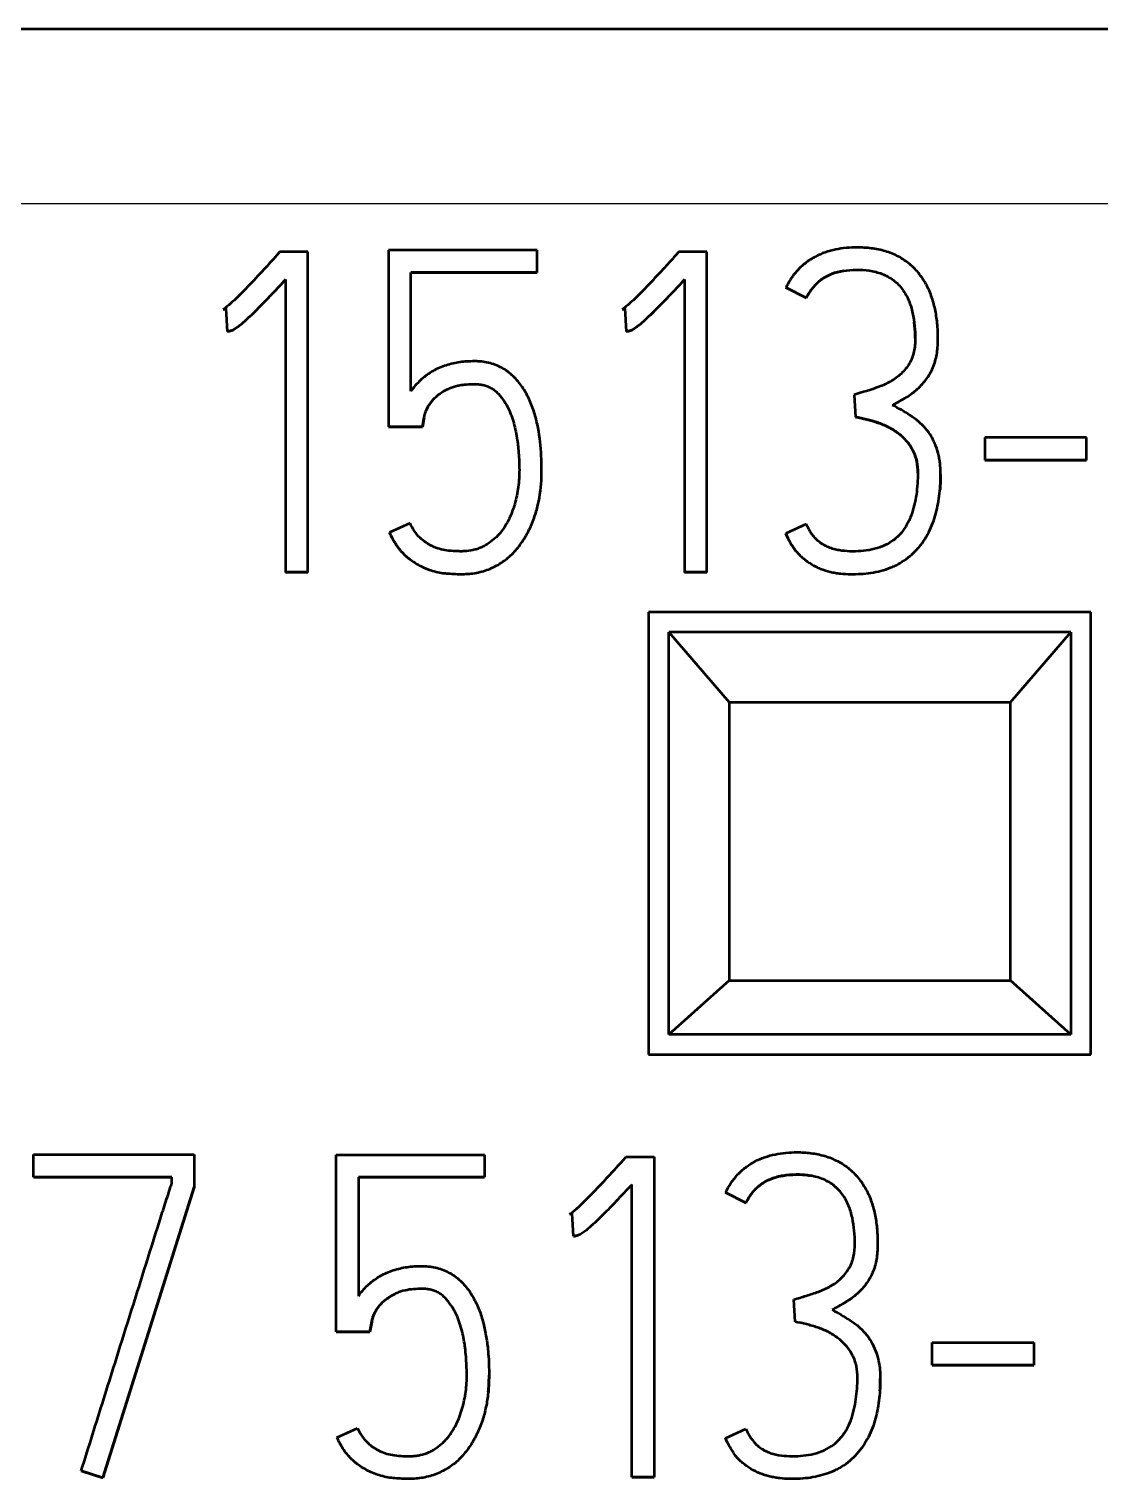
# Model space of a CAD drawing. Header units: millimetres. Extents: x 0 to 841, y 0 to 594.
# Drawn here: x 119.1 to 124.43, y 304.73 to 311.94 of the extents above; entities that cross this region are included whole.
import ezdxf

# ---------------------------------------------------------------- set-up
doc = ezdxf.new("R2010")
doc.units = ezdxf.units.MM
doc.layers.add('1', color=7, linetype='Continuous')

msp = doc.modelspace()

# ---------------------------------------------------------------- linework, layer by layer
at = {"layer": '1', "color": 7, "linetype": 'Continuous', "lineweight": 50}
for p, q in [((139.6826, 311.9369), (114.8826, 311.9369)), ((120.348, 310.8282), (120.3324, 310.8103)), ((120.4878, 310.8282), (120.348, 310.8282)), ((120.4878, 309.2345), (120.4878, 310.828)), ((121.6284, 310.8369), (120.8896, 310.8369)), ((120.8896, 310.8368), (120.8896, 309.9578)), ((121.6284, 310.7259), (121.6284, 310.8368)), ((122.3322, 310.8282), (122.3166, 310.8103)), ((122.472, 310.8282), (122.3322, 310.8282)), ((122.472, 309.2345), (122.472, 310.828)), ((120.3769, 310.6905), (120.3769, 309.2345)), ((121.6284, 310.7261), (121.0004, 310.7261)), ((121.0004, 310.7261), (121.6284, 310.7261)), ((121.0004, 310.1353), (121.0004, 310.7259)), ((122.3612, 310.6905), (122.3612, 309.2345)), ((123.1511, 310.7339), (123.1511, 310.7339)), ((122.9668, 310.5996), (122.8647, 310.6507)), ((122.8647, 310.6507), (122.9668, 310.5996)), ((122.8647, 310.6507), (122.8647, 310.6507)), ((120.0795, 310.5463), (120.0661, 310.5418)), ((120.0661, 310.5418), (120.0795, 310.5463)), ((120.0661, 310.5418), (120.0661, 310.5418)), ((120.0795, 310.5463), (120.0863, 310.4332)), ((120.0795, 310.5463), (120.0795, 310.5463)), ((122.0637, 310.5463), (122.0504, 310.5418)), ((122.0504, 310.5418), (122.0637, 310.5463)), ((122.0504, 310.5418), (122.0504, 310.5418)), ((122.0637, 310.5463), (122.0705, 310.4332)), ((122.0637, 310.5463), (122.0637, 310.5463)), ((122.9668, 310.5996), (122.9668, 310.5996)), ((120.0863, 310.4332), (120.0863, 310.4332)), ((120.1094, 310.4374), (120.1094, 310.4374)), ((122.0705, 310.4332), (122.0705, 310.4332)), ((122.0936, 310.4374), (122.0936, 310.4374)), ((123.6215, 310.3986), (123.6215, 310.3986)), ((123.2044, 310.1179), (123.2109, 310.007)), ((121.0758, 310.0389), (121.0758, 310.0389)), ((121.1116, 310.0945), (121.1116, 310.0945)), ((121.0583, 309.9579), (120.8896, 309.9579)), ((120.8896, 309.9579), (121.0583, 309.9579)), ((121.067, 310.0067), (121.0583, 309.9579)), ((121.0583, 309.9579), (121.067, 310.0067)), ((121.0583, 309.9579), (121.0583, 309.9579)), ((121.067, 310.0067), (121.067, 310.0067)), ((124.3607, 309.905), (123.8549, 309.905)), ((123.8549, 309.9048), (123.8549, 309.7917)), ((124.3607, 309.7917), (124.3607, 309.9048)), ((121.6505, 309.7427), (121.6505, 309.7427)), ((124.3607, 309.7918), (123.8549, 309.7918)), ((123.8549, 309.7918), (124.3607, 309.7918)), ((123.6349, 309.7207), (123.6349, 309.7207)), ((120.9959, 309.4788), (120.8941, 309.4323)), ((122.9668, 309.4742), (122.8647, 309.4277)), ((120.8941, 309.4323), (120.8941, 309.4323)), ((122.8647, 309.4277), (122.8647, 309.4277)), ((120.4878, 309.2347), (120.3769, 309.2347)), ((120.3769, 309.2347), (120.4878, 309.2347)), ((122.472, 309.2347), (122.3612, 309.2347)), ((122.3612, 309.2347), (122.472, 309.2347)), ((122.1826, 309.0369), (122.1826, 306.8369)), ((124.3826, 309.0369), (122.1826, 309.0369)), ((124.3826, 306.8369), (124.3826, 309.0369)), ((124.2826, 308.9369), (122.2826, 308.9369)), ((122.2826, 308.9369), (122.5826, 308.5896)), ((122.2826, 306.9369), (122.2826, 308.9369)), ((123.9826, 308.5896), (124.2826, 308.9369)), ((124.2826, 308.9369), (124.2826, 306.9369)), ((122.5826, 308.5896), (123.9826, 308.5896)), ((122.5826, 308.5896), (122.5826, 307.2048)), ((123.9826, 307.2048), (123.9826, 308.5896)), ((122.5826, 307.2048), (122.2826, 306.9369)), ((122.5826, 307.2048), (123.9826, 307.2048)), ((124.2826, 306.9369), (123.9826, 307.2048)), ((124.2826, 306.9369), (122.2826, 306.9369)), ((122.1826, 306.8369), (124.3826, 306.8369)), ((119.1234, 306.3392), (119.9221, 306.3392)), ((119.1234, 306.2259), (119.1234, 306.3391)), ((119.9221, 306.3391), (119.9221, 306.1772)), ((120.6282, 306.3369), (121.3671, 306.3369)), ((120.6282, 305.4578), (120.6282, 306.3368)), ((121.3671, 306.3368), (121.3671, 306.2259)), ((122.0553, 306.3103), (122.0709, 306.3282)), ((122.0709, 306.3282), (122.2106, 306.3282)), ((122.2106, 306.328), (122.2106, 304.7345)), ((119.1234, 306.2261), (119.8113, 306.2261)), ((119.8113, 306.2261), (119.1234, 306.2261)), ((119.8113, 306.1947), (119.8113, 306.2259)), ((120.739, 306.2261), (121.3671, 306.2261)), ((121.3671, 306.2261), (120.739, 306.2261)), ((120.739, 306.2259), (120.739, 305.6353)), ((122.8511, 306.2339), (122.8511, 306.2339)), ((119.4674, 304.7304), (119.9221, 306.1773)), ((119.9221, 306.1773), (119.4674, 304.7304)), ((122.0998, 304.7345), (122.0998, 306.1905)), ((122.5647, 306.1507), (122.6668, 306.0996)), ((122.6668, 306.0996), (122.5647, 306.1507)), ((122.5647, 306.1507), (122.5647, 306.1507)), ((122.6668, 306.0996), (122.6668, 306.0996)), ((121.789, 306.0418), (121.8024, 306.0463)), ((121.8024, 306.0463), (121.789, 306.0418)), ((121.789, 306.0418), (121.789, 306.0418)), ((121.8092, 305.9332), (121.8024, 306.0463)), ((121.8024, 306.0463), (121.8024, 306.0463)), ((121.8092, 305.9332), (121.8092, 305.9332)), ((121.8323, 305.9374), (121.8323, 305.9374)), ((123.3215, 305.8955), (123.3215, 305.8955)), ((120.8502, 305.5945), (120.8502, 305.5945)), ((122.9109, 305.507), (122.9044, 305.6179)), ((120.7969, 305.4579), (120.8057, 305.5067)), ((120.8057, 305.5067), (120.7969, 305.4579)), ((120.8057, 305.5067), (120.8057, 305.5067)), ((120.8145, 305.5389), (120.8145, 305.5389)), ((120.6282, 305.4579), (120.7969, 305.4579)), ((120.7969, 305.4579), (120.6282, 305.4579)), ((120.7969, 305.4579), (120.7969, 305.4579)), ((123.5935, 305.405), (124.0993, 305.405)), ((123.5935, 305.2917), (123.5935, 305.4048)), ((124.0993, 305.4048), (124.0993, 305.2917)), ((124.0993, 305.2918), (123.5935, 305.2918)), ((123.5935, 305.2918), (124.0993, 305.2918)), ((121.3892, 305.2427), (121.3892, 305.2427)), ((123.3348, 305.2252), (123.3348, 305.2252)), ((120.6327, 304.9323), (120.7345, 304.9788)), ((120.6327, 304.9323), (120.6327, 304.9323)), ((122.5647, 304.9277), (122.6668, 304.9742)), ((122.5647, 304.9277), (122.5647, 304.9277)), ((119.3607, 304.7659), (119.4674, 304.7304)), ((119.4674, 304.7304), (119.3607, 304.7659)), ((119.3607, 304.7659), (119.3607, 304.7659)), ((119.4674, 304.7304), (119.4674, 304.7304)), ((122.0998, 304.7347), (122.2106, 304.7347)), ((122.2106, 304.7347), (122.0998, 304.7347))]:
    msp.add_line(p, q, dxfattribs=at)
at = {"layer": '1', "color": 7, "linetype": 'Continuous', "lineweight": 25}
msp.add_line((139.6826, 311.0681), (114.8826, 311.0681), dxfattribs=at)
at = {"layer": '1', "color": 7, "linetype": 'Continuous', "lineweight": 50}
for points, knots in [([(123.22, 310.8503), (123.1838, 310.8503), (123.148, 310.8472), (123.0954, 310.8365), (123.078, 310.8319), (123.0437, 310.82), (123.027, 310.8129), (122.9953, 310.7961), (122.9802, 310.7865), (122.9586, 310.77), (122.9516, 310.7642), (122.9382, 310.7521), (122.9318, 310.7459), (122.9134, 310.7263), (122.9023, 310.7123), (122.887, 310.69), (122.8822, 310.6823), (122.8731, 310.6667), (122.8688, 310.6587), (122.8647, 310.6507)], [0, 0, 0, 0, 0.25, 0.25, 0.375, 0.375, 0.5, 0.5, 0.625, 0.625, 0.6875, 0.6875, 0.75, 0.75, 0.875, 0.875, 0.9375, 0.9375, 1, 1, 1, 1]), ([(123.3952, 310.0668), (123.4161, 310.0773), (123.4364, 310.0886), (123.4761, 310.1128), (123.4954, 310.1256), (123.5219, 310.1485), (123.5305, 310.1567), (123.5465, 310.1737), (123.5615, 310.1915), (123.5744, 310.2108), (123.5863, 310.231), (123.5916, 310.2415), (123.6055, 310.2735), (123.6116, 310.2958), (123.6175, 310.3303), (123.6189, 310.3419), (123.6208, 310.365), (123.6213, 310.3766), (123.6217, 310.4112), (123.6211, 310.4343), (123.6176, 310.4804), (123.6148, 310.5034), (123.6065, 310.5492), (123.6011, 310.5717), (123.587, 310.6157), (123.5784, 310.6372), (123.5571, 310.6788), (123.5446, 310.6984), (123.5232, 310.7258), (123.5156, 310.7346), (123.4994, 310.7514), (123.4907, 310.7594), (123.4639, 310.7819), (123.4446, 310.7947), (123.4137, 310.8109), (123.403, 310.8158), (123.3812, 310.8246), (123.3702, 310.8284), (123.3366, 310.8384), (123.3137, 310.843), (123.267, 310.849), (123.2435, 310.8503), (123.22, 310.8503)], [0, 0, 0, 0, 0.0625, 0.0625, 0.125, 0.125, 0.15625, 0.15625, 0.1875, 0.21875, 0.21875, 0.25, 0.25, 0.3125, 0.3125, 0.34375, 0.34375, 0.375, 0.375, 0.4375, 0.4375, 0.5, 0.5, 0.5625, 0.5625, 0.625, 0.625, 0.6875, 0.6875, 0.71875, 0.71875, 0.75, 0.75, 0.8125, 0.8125, 0.84375, 0.84375, 0.875, 0.875, 0.9375, 0.9375, 1, 1, 1, 1]), ([(120.3324, 310.8103), (120.3114, 310.7867), (120.2901, 310.7635), (120.2473, 310.7171), (120.2259, 310.6939), (120.1824, 310.6481), (120.1605, 310.6254), (120.1266, 310.5925), (120.115, 310.5817), (120.0972, 310.5661), (120.0913, 310.561), (120.0821, 310.5535), (120.079, 310.551), (120.0728, 310.5462), (120.0696, 310.5439), (120.0661, 310.5418)], [0, 0, 0, 0, 0.25, 0.25, 0.5, 0.5, 0.75, 0.75, 0.875, 0.875, 0.9375, 0.9375, 0.96875, 0.96875, 1, 1, 1, 1]), ([(122.3166, 310.8103), (122.2956, 310.7867), (122.2743, 310.7635), (122.2315, 310.7171), (122.2101, 310.6939), (122.1667, 310.6481), (122.1448, 310.6254), (122.1108, 310.5925), (122.0993, 310.5817), (122.0815, 310.5661), (122.0755, 310.561), (122.0663, 310.5535), (122.0633, 310.551), (122.057, 310.5462), (122.0538, 310.5439), (122.0504, 310.5418)], [0, 0, 0, 0, 0.25, 0.25, 0.5, 0.5, 0.75, 0.75, 0.875, 0.875, 0.9375, 0.9375, 0.96875, 0.96875, 1, 1, 1, 1]), ([(120.3769, 310.6906), (120.356, 310.668), (120.335, 310.6455), (120.2927, 310.6008), (120.2713, 310.5785), (120.228, 310.5347), (120.2061, 310.5131), (120.172, 310.4818), (120.1604, 310.4716), (120.1424, 310.4572), (120.1362, 310.4526), (120.1266, 310.4461), (120.1233, 310.444), (120.1166, 310.4403), (120.1132, 310.4385), (120.1094, 310.4374)], [0, 0, 0, 0, 0.25, 0.25, 0.5, 0.5, 0.75, 0.75, 0.875, 0.875, 0.9375, 0.9375, 0.96875, 0.96875, 1, 1, 1, 1]), ([(120.1094, 310.4374), (120.1132, 310.4386), (120.1167, 310.4403), (120.1234, 310.4441), (120.1331, 310.4502), (120.1423, 310.4572), (120.1604, 310.4716), (120.172, 310.4818), (120.2061, 310.5131), (120.228, 310.5347), (120.2713, 310.5786), (120.2927, 310.6008), (120.335, 310.6455), (120.356, 310.668), (120.3769, 310.6906)], [0, 0, 0, 0, 0.03125, 0.03125, 0.0625, 0.125, 0.125, 0.25, 0.25, 0.5, 0.5, 0.75, 0.75, 1, 1, 1, 1]), ([(122.3612, 310.6906), (122.3403, 310.668), (122.3193, 310.6455), (122.2769, 310.6008), (122.2556, 310.5785), (122.2122, 310.5347), (122.1903, 310.5131), (122.1562, 310.4818), (122.1447, 310.4716), (122.1266, 310.4572), (122.1205, 310.4526), (122.1108, 310.4461), (122.1076, 310.444), (122.1008, 310.4403), (122.0974, 310.4385), (122.0936, 310.4374)], [0, 0, 0, 0, 0.25, 0.25, 0.5, 0.5, 0.75, 0.75, 0.875, 0.875, 0.9375, 0.9375, 0.96875, 0.96875, 1, 1, 1, 1]), ([(122.0936, 310.4374), (122.0974, 310.4386), (122.1009, 310.4403), (122.1076, 310.4441), (122.1173, 310.4502), (122.1266, 310.4572), (122.1447, 310.4716), (122.1562, 310.4818), (122.1903, 310.5131), (122.2123, 310.5347), (122.2556, 310.5786), (122.2769, 310.6008), (122.3193, 310.6455), (122.3403, 310.668), (122.3612, 310.6906)], [0, 0, 0, 0, 0.03125, 0.03125, 0.0625, 0.125, 0.125, 0.25, 0.25, 0.5, 0.5, 0.75, 0.75, 1, 1, 1, 1]), ([(122.9668, 310.5996), (122.9757, 310.6173), (122.9863, 310.634), (123.0114, 310.6648), (123.0255, 310.6785), (123.0494, 310.696), (123.0579, 310.7014), (123.0754, 310.7108), (123.0844, 310.7149), (123.112, 310.7256), (123.1314, 310.7306), (123.1511, 310.7339)], [0, 0, 0, 0, 0.25, 0.25, 0.5, 0.5, 0.625, 0.625, 0.75, 0.75, 1, 1, 1, 1]), ([(123.1511, 310.7339), (123.1314, 310.7306), (123.1122, 310.7257), (123.075, 310.7113), (123.0575, 310.702), (123.0336, 310.6845), (123.026, 310.678), (123.0117, 310.6643), (123.0051, 310.6571), (122.9864, 310.6342), (122.9757, 310.6173), (122.9668, 310.5996)], [0, 0, 0, 0, 0.25, 0.25, 0.5, 0.5, 0.625, 0.625, 0.75, 0.75, 1, 1, 1, 1]), ([(123.1511, 310.7339), (123.1726, 310.7371), (123.1941, 310.739), (123.2371, 310.7397), (123.2585, 310.7384), (123.2906, 310.7337), (123.3014, 310.7315), (123.3225, 310.7261), (123.3328, 310.7229), (123.353, 310.7151), (123.3629, 310.7107), (123.3821, 310.7002), (123.3913, 310.6944), (123.4085, 310.6814), (123.4165, 310.6743), (123.4316, 310.6589), (123.4387, 310.6505), (123.4579, 310.6244), (123.4683, 310.6056), (123.4808, 310.5757), (123.4844, 310.5655), (123.4908, 310.5449), (123.4935, 310.5345), (123.5004, 310.5032), (123.5035, 310.482), (123.5075, 310.4392), (123.5089, 310.4177), (123.5086, 310.3855), (123.5081, 310.3748), (123.5061, 310.3534), (123.5045, 310.3427), (123.4977, 310.3111), (123.4897, 310.2913), (123.4677, 310.254), (123.4542, 310.2373), (123.4306, 310.2149), (123.4223, 310.208), (123.405, 310.1953), (123.396, 310.1895), (123.3681, 310.1734), (123.3483, 310.1644), (123.2875, 310.142), (123.2459, 310.1301), (123.2044, 310.1179)], [0, 0, 0, 0, 0.0625, 0.0625, 0.125, 0.125, 0.15625, 0.15625, 0.1875, 0.1875, 0.21875, 0.21875, 0.25, 0.25, 0.28125, 0.28125, 0.3125, 0.3125, 0.375, 0.375, 0.40625, 0.40625, 0.4375, 0.4375, 0.5, 0.5, 0.5625, 0.5625, 0.59375, 0.59375, 0.625, 0.625, 0.6875, 0.6875, 0.75, 0.75, 0.78125, 0.78125, 0.8125, 0.8125, 0.875, 0.875, 1, 1, 1, 1]), ([(123.5087, 310.3995), (123.5087, 310.4201), (123.5074, 310.4405), (123.5049, 310.467), (123.5042, 310.4732), (123.5034, 310.4794)], [0, 0, 0, 0, 0.766673, 0.766673, 1, 1, 1, 1]), ([(120.1094, 310.4374), (120.1056, 310.4363), (120.1018, 310.4352), (120.0941, 310.4337), (120.0902, 310.4332), (120.0863, 310.4332)], [0, 0, 0, 0, 0.5, 0.5, 1, 1, 1, 1]), ([(120.0863, 310.4332), (120.0902, 310.4332), (120.0941, 310.4337), (120.1018, 310.4352), (120.1056, 310.4363), (120.1094, 310.4374)], [0, 0, 0, 0, 0.5, 0.5, 1, 1, 1, 1]), ([(122.0936, 310.4374), (122.0899, 310.4363), (122.0861, 310.4352), (122.0784, 310.4337), (122.0745, 310.4332), (122.0705, 310.4332)], [0, 0, 0, 0, 0.5, 0.5, 1, 1, 1, 1]), ([(122.0705, 310.4332), (122.0745, 310.4332), (122.0784, 310.4337), (122.0861, 310.4352), (122.0899, 310.4363), (122.0936, 310.4374)], [0, 0, 0, 0, 0.5, 0.5, 1, 1, 1, 1]), ([(120.8941, 309.4323), (120.9038, 309.4111), (120.9147, 309.3908), (120.9338, 309.3621), (120.9406, 309.3529), (120.9518, 309.3396), (120.9557, 309.3352), (120.9637, 309.3268), (120.968, 309.3227), (120.9766, 309.3148), (120.9811, 309.3111), (120.9901, 309.3038), (121.0039, 309.2931), (121.0183, 309.2833), (121.0381, 309.2712), (121.0483, 309.2657), (121.0643, 309.2582), (121.0697, 309.2559), (121.0806, 309.2516), (121.0861, 309.2496), (121.1138, 309.2403), (121.1364, 309.2346), (121.1654, 309.2305), (121.1713, 309.2299), (121.183, 309.2289), (121.1889, 309.2285), (121.2065, 309.2274), (121.2183, 309.2267), (121.2418, 309.2259), (121.2535, 309.2257), (121.2769, 309.2264), (121.2886, 309.2272), (121.312, 309.2299), (121.3238, 309.2319), (121.347, 309.2369), (121.3584, 309.24), (121.3919, 309.2509), (121.4134, 309.2605), (121.4442, 309.2782), (121.4542, 309.2846), (121.4733, 309.2983), (121.4915, 309.313), (121.5082, 309.3295), (121.5242, 309.3468), (121.5318, 309.356), (121.5531, 309.384), (121.5657, 309.4037), (121.5826, 309.4343), (121.5879, 309.4447), (121.5977, 309.4659), (121.6024, 309.4768), (121.6152, 309.5096), (121.6224, 309.5318), (121.64, 309.5992), (121.6465, 309.6453), (121.6505, 309.7155), (121.6507, 309.7388), (121.6501, 309.7853), (121.6493, 309.8086), (121.6447, 309.8781), (121.6391, 309.9242), (121.6243, 309.9929), (121.6182, 310.0157), (121.6037, 310.0602), (121.5951, 310.082), (121.5797, 310.1138), (121.5741, 310.1242), (121.5622, 310.1444), (121.5559, 310.1542), (121.5356, 310.1826), (121.5203, 310.2003), (121.4938, 310.224), (121.4844, 310.2314), (121.4649, 310.2446), (121.4548, 310.2506), (121.4337, 310.2611), (121.4226, 310.2657), (121.4, 310.2733), (121.3772, 310.2792), (121.3537, 310.2824), (121.3359, 310.2838), (121.3299, 310.2841), (121.318, 310.2843), (121.3121, 310.2843), (121.2826, 310.2839), (121.2591, 310.2821), (121.2243, 310.2766), (121.2127, 310.2742), (121.1897, 310.2685), (121.1782, 310.2651), (121.1557, 310.2574), (121.1448, 310.2531), (121.1234, 310.2432), (121.1131, 310.2375), (121.0929, 310.2252), (121.083, 310.2185), (121.0641, 310.2043), (121.0551, 310.1967), (121.0296, 310.1725), (121.014, 310.1549), (121.0004, 310.1354)], [0, 0, 0, 0, 0.03125, 0.03125, 0.046875, 0.046875, 0.054687, 0.054687, 0.0625, 0.0625, 0.070312, 0.070312, 0.078125, 0.09375, 0.09375, 0.109375, 0.109375, 0.117187, 0.117187, 0.125, 0.125, 0.15625, 0.15625, 0.164062, 0.164062, 0.171875, 0.171875, 0.1875, 0.1875, 0.203125, 0.203125, 0.21875, 0.21875, 0.234375, 0.234375, 0.25, 0.25, 0.28125, 0.28125, 0.296875, 0.296875, 0.3125, 0.328125, 0.328125, 0.34375, 0.34375, 0.375, 0.375, 0.390625, 0.390625, 0.40625, 0.40625, 0.4375, 0.4375, 0.5, 0.5, 0.53125, 0.53125, 0.5625, 0.5625, 0.625, 0.625, 0.65625, 0.65625, 0.6875, 0.6875, 0.703125, 0.703125, 0.71875, 0.71875, 0.75, 0.75, 0.765625, 0.765625, 0.78125, 0.78125, 0.796875, 0.796875, 0.8125, 0.828125, 0.828125, 0.835937, 0.835937, 0.84375, 0.84375, 0.875, 0.875, 0.890625, 0.890625, 0.90625, 0.90625, 0.921875, 0.921875, 0.9375, 0.9375, 0.953125, 0.953125, 0.96875, 0.96875, 1, 1, 1, 1]), ([(121.1116, 310.0945), (121.1213, 310.1056), (121.1324, 310.1149), (121.1561, 310.1315), (121.1689, 310.1388), (121.1853, 310.147), (121.1885, 310.1485), (121.1952, 310.1515), (121.2053, 310.1556), (121.2157, 310.1589), (121.2298, 310.1626), (121.237, 310.1642), (121.2515, 310.1668), (121.2587, 310.1678), (121.2805, 310.1702), (121.2951, 310.171), (121.317, 310.1712), (121.3243, 310.1712), (121.339, 310.1701), (121.3535, 310.1682), (121.3676, 310.1646), (121.3815, 310.1599), (121.3883, 310.157), (121.4012, 310.1504), (121.4074, 310.1466), (121.4191, 310.138), (121.4247, 310.1332), (121.4351, 310.123), (121.4399, 310.1175), (121.4491, 310.1063), (121.4535, 310.1006), (121.4662, 310.0829), (121.4738, 310.0705), (121.4873, 310.0448), (121.4931, 310.0317), (121.5007, 310.0115), (121.503, 310.0047), (121.5074, 309.991), (121.5095, 309.9842), (121.5155, 309.9634), (121.519, 309.9493), (121.5251, 309.9212), (121.5289, 309.9), (121.5316, 309.8788), (121.5331, 309.8647), (121.5338, 309.8576), (121.5356, 309.8363), (121.5367, 309.8221), (121.5384, 309.7937), (121.5391, 309.7794), (121.5398, 309.7509), (121.5398, 309.7367), (121.5385, 309.6938), (121.5358, 309.6649), (121.5261, 309.6083), (121.5192, 309.5805), (121.5054, 309.5396), (121.5002, 309.526), (121.4885, 309.4997), (121.4821, 309.4869), (121.4677, 309.4621), (121.4597, 309.4501), (121.4464, 309.4329), (121.4417, 309.4273), (121.4319, 309.4166), (121.4167, 309.4012), (121.3998, 309.3877), (121.3818, 309.3754), (121.3756, 309.3715), (121.363, 309.3643), (121.3501, 309.3579), (121.3366, 309.3528), (121.3228, 309.3483), (121.3157, 309.3464), (121.2943, 309.3417), (121.28, 309.3399), (121.2584, 309.339), (121.2512, 309.339), (121.2367, 309.3392), (121.2295, 309.3394), (121.2078, 309.3404), (121.1933, 309.3417), (121.1789, 309.3436)], [0, 0, 0, 0, 0.03125, 0.03125, 0.0625, 0.0625, 0.070312, 0.070312, 0.078125, 0.09375, 0.09375, 0.109375, 0.109375, 0.125, 0.125, 0.15625, 0.15625, 0.171875, 0.171875, 0.1875, 0.203125, 0.203125, 0.21875, 0.21875, 0.234375, 0.234375, 0.25, 0.25, 0.265625, 0.265625, 0.28125, 0.28125, 0.3125, 0.3125, 0.34375, 0.34375, 0.359375, 0.359375, 0.375, 0.375, 0.40625, 0.40625, 0.4375, 0.453125, 0.453125, 0.46875, 0.46875, 0.5, 0.5, 0.53125, 0.53125, 0.5625, 0.5625, 0.625, 0.625, 0.6875, 0.6875, 0.71875, 0.71875, 0.75, 0.75, 0.78125, 0.78125, 0.796875, 0.796875, 0.8125, 0.84375, 0.84375, 0.859375, 0.859375, 0.875, 0.890625, 0.890625, 0.90625, 0.90625, 0.9375, 0.9375, 0.953125, 0.953125, 0.96875, 0.96875, 1, 1, 1, 1]), ([(121.067, 310.0067), (121.067, 310.0081), (121.0673, 310.0095), (121.0678, 310.0122), (121.0681, 310.0136), (121.0691, 310.0176), (121.0698, 310.0203), (121.0722, 310.0283), (121.074, 310.0336), (121.0758, 310.0389)], [0, 0, 0, 0, 0.125, 0.125, 0.25, 0.25, 0.5, 0.5, 1, 1, 1, 1]), ([(121.1116, 310.0945), (121.1041, 310.0862), (121.0972, 310.0775), (121.0849, 310.0591), (121.0796, 310.0493), (121.0758, 310.0389)], [0, 0, 0, 0, 0.5, 0.5, 1, 1, 1, 1]), ([(121.0758, 310.0389), (121.0796, 310.0493), (121.0849, 310.0591), (121.0972, 310.0776), (121.1041, 310.0862), (121.1116, 310.0945)], [0, 0, 0, 0, 0.5, 0.5, 1, 1, 1, 1]), ([(122.8647, 309.4277), (122.8783, 309.3967), (122.8945, 309.3673), (122.9207, 309.3341), (122.9264, 309.3277), (122.9382, 309.3155), (122.9444, 309.3098), (122.9637, 309.2935), (122.9775, 309.2839), (122.9995, 309.271), (123.007, 309.267), (123.0223, 309.2595), (123.03, 309.256), (123.0535, 309.2465), (123.0697, 309.2414), (123.0945, 309.2354), (123.1029, 309.2337), (123.1197, 309.2309), (123.1281, 309.2298), (123.1532, 309.2272), (123.1701, 309.2263), (123.2038, 309.2257), (123.2206, 309.226), (123.2544, 309.228), (123.2714, 309.2297), (123.3216, 309.2372), (123.3543, 309.2454), (123.3936, 309.2611), (123.4015, 309.2646), (123.4167, 309.272), (123.4242, 309.2759), (123.446, 309.2885), (123.4738, 309.3071), (123.4988, 309.3295), (123.5165, 309.3478), (123.5222, 309.3541), (123.5331, 309.367), (123.5382, 309.3737), (123.553, 309.394), (123.5619, 309.4082), (123.578, 309.4378), (123.5852, 309.4532), (123.6041, 309.4998), (123.6133, 309.5319), (123.6266, 309.5973), (123.6308, 309.6309), (123.6351, 309.6977), (123.636, 309.7311), (123.6326, 309.7728), (123.6316, 309.7812), (123.6291, 309.7979), (123.6275, 309.8062), (123.622, 309.831), (123.6171, 309.8471), (123.6081, 309.8707), (123.6048, 309.8784), (123.5975, 309.8937), (123.5936, 309.9012), (123.5807, 309.9233), (123.5711, 309.9371), (123.5493, 309.9626), (123.5372, 309.9744), (123.511, 309.9963), (123.4973, 310.0063), (123.4548, 310.0342), (123.4254, 310.0511), (123.3952, 310.0668)], [0, 0, 0, 0, 0.0625, 0.0625, 0.078125, 0.078125, 0.09375, 0.09375, 0.125, 0.125, 0.140625, 0.140625, 0.15625, 0.15625, 0.1875, 0.1875, 0.203125, 0.203125, 0.21875, 0.21875, 0.25, 0.25, 0.28125, 0.28125, 0.3125, 0.3125, 0.375, 0.375, 0.390625, 0.390625, 0.40625, 0.40625, 0.4375, 0.46875, 0.46875, 0.484375, 0.484375, 0.5, 0.5, 0.53125, 0.53125, 0.5625, 0.5625, 0.625, 0.625, 0.6875, 0.6875, 0.75, 0.75, 0.765625, 0.765625, 0.78125, 0.78125, 0.8125, 0.8125, 0.828125, 0.828125, 0.84375, 0.84375, 0.875, 0.875, 0.90625, 0.90625, 0.9375, 0.9375, 1, 1, 1, 1]), ([(123.5217, 309.7297), (123.5217, 309.7489), (123.5199, 309.7678), (123.5141, 309.7957), (123.5115, 309.805), (123.5053, 309.8231), (123.5015, 309.8319), (123.4928, 309.8487), (123.488, 309.8568), (123.4774, 309.8726), (123.4716, 309.8803), (123.453, 309.9022), (123.4391, 309.9152), (123.416, 309.9323), (123.408, 309.9378), (123.3918, 309.9478), (123.3835, 309.9525), (123.3581, 309.9656), (123.3406, 309.973), (123.3043, 309.9852), (123.2858, 309.9906), (123.2486, 310), (123.2299, 310.0039), (123.2109, 310.007)], [0, 0, 0, 0, 0.125, 0.125, 0.1875, 0.1875, 0.25, 0.25, 0.3125, 0.3125, 0.375, 0.375, 0.5, 0.5, 0.5625, 0.5625, 0.625, 0.625, 0.75, 0.75, 0.875, 0.875, 1, 1, 1, 1]), ([(123.2109, 310.007), (123.2489, 310.0007), (123.2862, 309.9913), (123.3409, 309.9728), (123.3585, 309.9654), (123.3923, 309.948), (123.4086, 309.9379), (123.4394, 309.915), (123.4532, 309.9019), (123.4717, 309.8802), (123.4775, 309.8726), (123.4881, 309.8567), (123.4929, 309.8485), (123.5016, 309.8317), (123.5053, 309.8231), (123.5115, 309.8052), (123.514, 309.7959), (123.5199, 309.7678), (123.5217, 309.7489), (123.5217, 309.7297)], [0, 0, 0, 0, 0.25, 0.25, 0.375, 0.375, 0.5, 0.5, 0.625, 0.625, 0.6875, 0.6875, 0.75, 0.75, 0.8125, 0.8125, 0.875, 0.875, 1, 1, 1, 1]), ([(123.5217, 309.7297), (123.5212, 309.6937), (123.5192, 309.6578), (123.5117, 309.6046), (123.5084, 309.587), (123.4999, 309.5519), (123.4947, 309.5345), (123.482, 309.5007), (123.4744, 309.4843), (123.4608, 309.4608), (123.4558, 309.4531), (123.4452, 309.4384), (123.4395, 309.4314), (123.4274, 309.418), (123.4209, 309.4117), (123.4072, 309.3998), (123.3999, 309.3942), (123.3773, 309.3789), (123.3613, 309.3705), (123.3359, 309.3602), (123.3272, 309.3572), (123.3098, 309.352), (123.2834, 309.3453), (123.2565, 309.3418), (123.2202, 309.339), (123.2019, 309.3385), (123.1657, 309.3397), (123.1477, 309.3414), (123.121, 309.346), (123.1121, 309.3479), (123.0945, 309.3528), (123.0857, 309.3557), (123.0689, 309.3626), (123.0607, 309.3665), (123.0449, 309.3756), (123.0373, 309.3808), (123.0161, 309.3982), (123.004, 309.4116), (122.9829, 309.4415), (122.9742, 309.4575), (122.9668, 309.4742)], [0, 0, 0, 0, 0.125, 0.125, 0.1875, 0.1875, 0.25, 0.25, 0.3125, 0.3125, 0.34375, 0.34375, 0.375, 0.375, 0.40625, 0.40625, 0.4375, 0.4375, 0.5, 0.5, 0.53125, 0.53125, 0.5625, 0.625, 0.625, 0.6875, 0.6875, 0.75, 0.75, 0.78125, 0.78125, 0.8125, 0.8125, 0.84375, 0.84375, 0.875, 0.875, 0.9375, 0.9375, 1, 1, 1, 1]), ([(123.6349, 309.7205), (123.6349, 309.7021), (123.6341, 309.6837), (123.6325, 309.6584), (123.632, 309.6515), (123.6314, 309.6447)], [0, 0, 0, 0, 0.729533, 0.729533, 1, 1, 1, 1]), ([(121.0469, 309.4056), (121.0358, 309.4158), (121.0263, 309.4274), (121.0095, 309.4522), (121.0023, 309.4653), (120.9959, 309.4788)], [0, 0, 0, 0, 0.5, 0.5, 1, 1, 1, 1]), ([(120.9455, 309.3471), (120.9396, 309.3544), (120.9339, 309.3621), (120.9152, 309.3898), (120.904, 309.4107), (120.8941, 309.4323)], [0, 0, 0, 0, 0.286988, 0.286988, 1, 1, 1, 1]), ([(121.1789, 309.3436), (121.1665, 309.345), (121.1544, 309.3475), (121.1305, 309.3543), (121.1188, 309.3587), (121.0964, 309.3693), (121.0857, 309.3755), (121.0655, 309.3895), (121.0559, 309.3972), (121.0469, 309.4056)], [0, 0, 0, 0, 0.25, 0.25, 0.5, 0.5, 0.75, 0.75, 1, 1, 1, 1]), ([(122.9187, 309.3368), (122.9178, 309.3378), (122.9169, 309.3389), (122.9107, 309.3467), (122.9057, 309.3536), (122.8962, 309.3677), (122.8828, 309.3893), (122.8715, 309.4121), (122.8647, 309.4277)], [0, 0, 0, 0, 0.039616, 0.039616, 0.279712, 0.279712, 0.519808, 1, 1, 1, 1]), ([(122.5647, 306.1507), (122.5809, 306.183), (122.6008, 306.2127), (122.6316, 306.2456), (122.6381, 306.252), (122.6514, 306.2641), (122.6721, 306.2813), (122.6947, 306.2958), (122.7265, 306.3126), (122.7433, 306.3199), (122.7773, 306.3317), (122.7946, 306.3364), (122.8298, 306.3436), (122.8476, 306.3462), (122.8838, 306.3495), (122.9019, 306.3503), (122.92, 306.3503)], [0, 0, 0, 0, 0.25, 0.25, 0.3125, 0.3125, 0.375, 0.5, 0.5, 0.625, 0.625, 0.75, 0.75, 0.875, 0.875, 1, 1, 1, 1]), ([(122.92, 306.3503), (122.9435, 306.3503), (122.9669, 306.349), (123.0131, 306.3431), (123.0359, 306.3385), (123.0698, 306.3286), (123.0809, 306.3247), (123.1026, 306.3161), (123.1238, 306.3064), (123.1439, 306.2945), (123.1634, 306.2815), (123.1728, 306.2744), (123.1997, 306.2519), (123.2158, 306.2352), (123.2374, 306.2078), (123.2442, 306.1982), (123.2567, 306.1784), (123.2625, 306.1683), (123.2784, 306.1373), (123.2871, 306.1157), (123.3013, 306.0711), (123.3067, 306.0486), (123.3148, 306.0032), (123.3176, 305.9803), (123.3201, 305.9457), (123.3207, 305.9341), (123.3214, 305.9109), (123.3216, 305.8993), (123.3211, 305.8645), (123.3195, 305.8414), (123.3138, 305.8071), (123.3113, 305.7957), (123.3048, 305.7733), (123.3007, 305.7624), (123.2915, 305.7412), (123.2863, 305.7309), (123.2748, 305.7107), (123.2683, 305.7009), (123.2543, 305.6823), (123.2466, 305.6736), (123.2306, 305.6568), (123.2222, 305.6488), (123.2046, 305.6335), (123.1953, 305.6263), (123.181, 305.6163), (123.1761, 305.6131), (123.1663, 305.6069), (123.1416, 305.5915), (123.1161, 305.5773), (123.0952, 305.5668)], [0, 0, 0, 0, 0.0625, 0.0625, 0.125, 0.125, 0.15625, 0.15625, 0.1875, 0.21875, 0.21875, 0.25, 0.25, 0.3125, 0.3125, 0.34375, 0.34375, 0.375, 0.375, 0.4375, 0.4375, 0.5, 0.5, 0.5625, 0.5625, 0.59375, 0.59375, 0.625, 0.625, 0.6875, 0.6875, 0.71875, 0.71875, 0.75, 0.75, 0.78125, 0.78125, 0.8125, 0.8125, 0.84375, 0.84375, 0.875, 0.875, 0.90625, 0.90625, 0.921875, 0.921875, 0.9375, 1, 1, 1, 1]), ([(121.789, 306.0418), (121.7924, 306.0438), (121.7956, 306.0462), (121.8019, 306.051), (121.8111, 306.0584), (121.8201, 306.0661), (121.8379, 306.0817), (121.8494, 306.0925), (121.8834, 306.1254), (121.9053, 306.1481), (121.9487, 306.1939), (121.9702, 306.2171), (122.013, 306.2635), (122.0343, 306.2867), (122.0553, 306.3103)], [0, 0, 0, 0, 0.03125, 0.03125, 0.0625, 0.125, 0.125, 0.25, 0.25, 0.5, 0.5, 0.75, 0.75, 1, 1, 1, 1]), ([(122.8511, 306.2339), (122.8412, 306.2323), (122.8315, 306.2302), (122.8123, 306.225), (122.8028, 306.2219), (122.7842, 306.2148), (122.7751, 306.2108), (122.7578, 306.2015), (122.7495, 306.1961), (122.7335, 306.1844), (122.7258, 306.178), (122.7113, 306.1646), (122.7047, 306.1574), (122.6862, 306.1344), (122.6757, 306.1174), (122.6668, 306.0996)], [0, 0, 0, 0, 0.125, 0.125, 0.25, 0.25, 0.375, 0.375, 0.5, 0.5, 0.625, 0.625, 0.75, 0.75, 1, 1, 1, 1]), ([(122.6668, 306.0996), (122.6757, 306.1173), (122.6859, 306.134), (122.7044, 306.157), (122.7111, 306.1643), (122.7257, 306.1779), (122.7333, 306.1842), (122.7491, 306.1959), (122.7574, 306.2012), (122.7704, 306.2083), (122.7748, 306.2105), (122.7839, 306.2145), (122.7886, 306.2164), (122.812, 306.2254), (122.8313, 306.2306), (122.8511, 306.2339)], [0, 0, 0, 0, 0.25, 0.25, 0.375, 0.375, 0.5, 0.5, 0.625, 0.625, 0.6875, 0.6875, 0.75, 0.75, 1, 1, 1, 1]), ([(122.8511, 306.2339), (122.8725, 306.2371), (122.8939, 306.2391), (122.9366, 306.2396), (122.958, 306.2384), (122.9805, 306.2352), (122.9817, 306.235), (122.983, 306.2348)], [0, 0, 0, 0, 0.486027, 0.486027, 0.972053, 0.972053, 1, 1, 1, 1]), ([(122.9044, 305.6179), (122.925, 305.6239), (122.9559, 305.6334), (122.9865, 305.6431), (123.007, 305.6497), (123.0172, 305.6529), (123.0374, 305.6603), (123.0473, 305.6644), (123.0669, 305.6734), (123.0765, 305.6784), (123.1047, 305.6947), (123.1223, 305.7071), (123.1459, 305.7293), (123.1533, 305.7373), (123.1668, 305.754), (123.1729, 305.7628), (123.1813, 305.7765), (123.184, 305.7812), (123.1888, 305.7908), (123.191, 305.7958), (123.1969, 305.811), (123.1999, 305.8213), (123.2067, 305.8527), (123.2084, 305.8745), (123.2083, 305.9174), (123.2075, 305.9388), (123.2036, 305.9815), (123.2005, 306.0028), (123.1912, 306.045), (123.185, 306.0655), (123.1726, 306.0953), (123.1679, 306.1051), (123.1575, 306.1241), (123.1459, 306.1422), (123.132, 306.1587), (123.1206, 306.1703), (123.1166, 306.174), (123.1085, 306.1812), (123.0959, 306.1914), (123.0823, 306.2002), (123.0634, 306.2105), (123.0535, 306.2151), (123.023, 306.2268), (123.0021, 306.2319), (122.97, 306.2367), (122.9592, 306.2378), (122.9375, 306.2392), (122.9266, 306.2395), (122.8942, 306.2392), (122.8726, 306.2371), (122.8511, 306.2339)], [0, 0, 0, 0, 0.0625, 0.09375, 0.09375, 0.125, 0.125, 0.15625, 0.15625, 0.1875, 0.1875, 0.25, 0.25, 0.28125, 0.28125, 0.3125, 0.3125, 0.328125, 0.328125, 0.34375, 0.34375, 0.375, 0.375, 0.4375, 0.4375, 0.5, 0.5, 0.5625, 0.5625, 0.625, 0.625, 0.65625, 0.65625, 0.6875, 0.71875, 0.71875, 0.734375, 0.734375, 0.75, 0.78125, 0.78125, 0.8125, 0.8125, 0.875, 0.875, 0.90625, 0.90625, 0.9375, 0.9375, 1, 1, 1, 1]), ([(119.3607, 304.7659), (119.3982, 304.885), (119.4356, 305.0041), (119.5102, 305.2425), (119.5474, 305.3616), (119.6224, 305.5998), (119.6598, 305.719), (119.716, 305.8976), (119.7346, 305.9572), (119.7629, 306.0465), (119.7771, 306.0911), (119.7939, 306.1431), (119.8011, 306.1654), (119.8048, 306.1765), (119.806, 306.1802), (119.8079, 306.1857), (119.8085, 306.1876), (119.8095, 306.1903), (119.8098, 306.1913), (119.8105, 306.1931), (119.8108, 306.194), (119.8113, 306.1949)], [0, 0, 0, 0, 0.25, 0.25, 0.5, 0.5, 0.75, 0.75, 0.875, 0.875, 0.9375, 0.96875, 0.984375, 0.984375, 0.992187, 0.992187, 0.996094, 0.996094, 0.998047, 0.998047, 1, 1, 1, 1]), ([(122.0998, 306.1906), (122.0789, 306.168), (122.0579, 306.1455), (122.0156, 306.1007), (121.9942, 306.0785), (121.9509, 306.0347), (121.929, 306.0131), (121.8949, 305.9818), (121.8833, 305.9716), (121.8652, 305.9572), (121.8591, 305.9526), (121.8495, 305.9461), (121.8462, 305.944), (121.8395, 305.9403), (121.836, 305.9385), (121.8323, 305.9374)], [0, 0, 0, 0, 0.25, 0.25, 0.5, 0.5, 0.75, 0.75, 0.875, 0.875, 0.9375, 0.9375, 0.96875, 0.96875, 1, 1, 1, 1]), ([(121.8092, 305.9332), (121.8131, 305.9332), (121.817, 305.9337), (121.8247, 305.9352), (121.8285, 305.9363), (121.8323, 305.9374)], [0, 0, 0, 0, 0.5, 0.5, 1, 1, 1, 1]), ([(121.8323, 305.9374), (121.8285, 305.9363), (121.8247, 305.9352), (121.817, 305.9337), (121.8131, 305.9332), (121.8092, 305.9332)], [0, 0, 0, 0, 0.5, 0.5, 1, 1, 1, 1]), ([(120.739, 305.6354), (120.7526, 305.6549), (120.7681, 305.6723), (120.7934, 305.6963), (120.8022, 305.7039), (120.8209, 305.718), (120.8308, 305.7247), (120.8509, 305.737), (120.8612, 305.7427), (120.8824, 305.7527), (120.8933, 305.757), (120.9155, 305.7647), (120.9269, 305.7681), (120.9499, 305.7739), (120.9614, 305.7763), (120.9961, 305.7819), (121.0194, 305.7838), (121.0545, 305.7844), (121.0662, 305.7843), (121.0898, 305.7827), (121.1016, 305.7812), (121.1364, 305.7746), (121.1588, 305.7675), (121.2016, 305.7468), (121.2211, 305.7337), (121.2477, 305.7105), (121.2561, 305.7021), (121.2719, 305.6846), (121.2792, 305.6755), (121.2929, 305.6567), (121.2993, 305.6469), (121.3113, 305.6268), (121.3169, 305.6165), (121.3325, 305.5848), (121.3412, 305.5632), (121.3559, 305.5192), (121.3619, 305.4968), (121.372, 305.4513), (121.376, 305.4282), (121.3823, 305.3819), (121.3845, 305.3588), (121.3877, 305.3125), (121.3886, 305.2894), (121.3894, 305.243), (121.3892, 305.2199), (121.3868, 305.1735), (121.3847, 305.1502), (121.3781, 305.1038), (121.3737, 305.0808), (121.3623, 305.0357), (121.3552, 305.0136), (121.3427, 304.9809), (121.3382, 304.9701), (121.3285, 304.9487), (121.3232, 304.9382), (121.3066, 304.9073), (121.2941, 304.8876), (121.2732, 304.8595), (121.2658, 304.8504), (121.2501, 304.8328), (121.2417, 304.8244), (121.2157, 304.8006), (121.1969, 304.7867), (121.1665, 304.7686), (121.156, 304.7631), (121.1345, 304.7532), (121.1127, 304.7445), (121.0902, 304.7381), (121.0672, 304.7328), (121.0556, 304.7307), (121.032, 304.7276), (121.0203, 304.7267), (120.9969, 304.7257), (120.9852, 304.7258), (120.9618, 304.7265), (120.9502, 304.7271), (120.9269, 304.7285), (120.9152, 304.7292), (120.8919, 304.7321), (120.8803, 304.7341), (120.8572, 304.7394), (120.8458, 304.7427), (120.8234, 304.75), (120.8123, 304.754), (120.791, 304.7636), (120.7806, 304.7691), (120.7603, 304.7811), (120.7503, 304.7878), (120.736, 304.7982), (120.7313, 304.8018), (120.7221, 304.8091), (120.7175, 304.8128), (120.6956, 304.8322), (120.6805, 304.8503), (120.6538, 304.8898), (120.6426, 304.9107), (120.6327, 304.9323)], [0, 0, 0, 0, 0.03125, 0.03125, 0.046875, 0.046875, 0.0625, 0.0625, 0.078125, 0.078125, 0.09375, 0.09375, 0.109375, 0.109375, 0.125, 0.125, 0.15625, 0.15625, 0.171875, 0.171875, 0.1875, 0.1875, 0.21875, 0.21875, 0.25, 0.25, 0.265625, 0.265625, 0.28125, 0.28125, 0.296875, 0.296875, 0.3125, 0.3125, 0.34375, 0.34375, 0.375, 0.375, 0.40625, 0.40625, 0.4375, 0.4375, 0.46875, 0.46875, 0.5, 0.5, 0.53125, 0.53125, 0.5625, 0.5625, 0.59375, 0.59375, 0.609375, 0.609375, 0.625, 0.625, 0.65625, 0.65625, 0.671875, 0.671875, 0.6875, 0.6875, 0.71875, 0.71875, 0.734375, 0.734375, 0.75, 0.765625, 0.765625, 0.78125, 0.78125, 0.796875, 0.796875, 0.8125, 0.8125, 0.828125, 0.828125, 0.84375, 0.84375, 0.859375, 0.859375, 0.875, 0.875, 0.890625, 0.890625, 0.90625, 0.90625, 0.921875, 0.921875, 0.929688, 0.929688, 0.9375, 0.9375, 0.96875, 0.96875, 1, 1, 1, 1]), ([(120.9175, 304.8436), (120.932, 304.8416), (120.9465, 304.8404), (120.9682, 304.8394), (120.9755, 304.8392), (120.99, 304.839), (120.9973, 304.839), (121.0118, 304.8396), (121.019, 304.8402), (121.0336, 304.8421), (121.0408, 304.8434), (121.0622, 304.8482), (121.0759, 304.8526), (121.0959, 304.8615), (121.1024, 304.8648), (121.1152, 304.872), (121.1213, 304.876), (121.1393, 304.8883), (121.1506, 304.8975), (121.1665, 304.9125), (121.1717, 304.9178), (121.1814, 304.9286), (121.1861, 304.9342), (121.1993, 304.9514), (121.2072, 304.9636), (121.2217, 304.9888), (121.2282, 305.0018), (121.2398, 305.0283), (121.2449, 305.0418), (121.2584, 305.0827), (121.2653, 305.1107), (121.2748, 305.1679), (121.2774, 305.1965), (121.2785, 305.2395), (121.2784, 305.2538), (121.2776, 305.2824), (121.2769, 305.2967), (121.2751, 305.3253), (121.274, 305.3396), (121.2721, 305.361), (121.2714, 305.3681), (121.2698, 305.3824), (121.2689, 305.3896), (121.2635, 305.4253), (121.2572, 305.4533), (121.245, 305.4948), (121.2406, 305.5086), (121.2302, 305.5353), (121.2183, 305.5613), (121.2031, 305.5855), (121.1904, 305.603), (121.1859, 305.6087), (121.1765, 305.6197), (121.1717, 305.6251), (121.1613, 305.635), (121.1557, 305.6396), (121.1438, 305.648), (121.1375, 305.6517), (121.1245, 305.6581), (121.1179, 305.6607), (121.1041, 305.6652), (121.0969, 305.6669), (121.0826, 305.6695), (121.0754, 305.6703), (121.061, 305.6712), (121.0538, 305.6712), (121.032, 305.6709), (121.0175, 305.6701), (120.9888, 305.6668), (120.9745, 305.6643), (120.9536, 305.6586), (120.9466, 305.6564), (120.933, 305.6513), (120.9265, 305.6482), (120.9071, 305.6386), (120.8946, 305.6314), (120.8768, 305.619), (120.8711, 305.6145), (120.8602, 305.605), (120.855, 305.5999), (120.8502, 305.5945)], [0, 0, 0, 0, 0.03125, 0.03125, 0.046875, 0.046875, 0.0625, 0.0625, 0.078125, 0.078125, 0.09375, 0.09375, 0.125, 0.125, 0.140625, 0.140625, 0.15625, 0.15625, 0.1875, 0.1875, 0.203125, 0.203125, 0.21875, 0.21875, 0.25, 0.25, 0.28125, 0.28125, 0.3125, 0.3125, 0.375, 0.375, 0.4375, 0.4375, 0.46875, 0.46875, 0.5, 0.5, 0.53125, 0.53125, 0.546875, 0.546875, 0.5625, 0.5625, 0.625, 0.625, 0.65625, 0.65625, 0.6875, 0.71875, 0.71875, 0.734375, 0.734375, 0.75, 0.75, 0.765625, 0.765625, 0.78125, 0.78125, 0.796875, 0.796875, 0.8125, 0.8125, 0.828125, 0.828125, 0.84375, 0.84375, 0.875, 0.875, 0.90625, 0.90625, 0.921875, 0.921875, 0.9375, 0.9375, 0.96875, 0.96875, 0.984375, 0.984375, 1, 1, 1, 1]), ([(120.8502, 305.5945), (120.8599, 305.6056), (120.871, 305.6149), (120.8866, 305.6258), (120.8905, 305.6284), (120.8944, 305.6308)], [0, 0, 0, 0, 0.760167, 0.760167, 1, 1, 1, 1]), ([(120.8502, 305.5945), (120.8428, 305.5862), (120.8358, 305.5775), (120.8235, 305.5591), (120.8182, 305.5493), (120.8145, 305.5389)], [0, 0, 0, 0, 0.5, 0.5, 1, 1, 1, 1]), ([(120.8145, 305.5389), (120.8182, 305.5493), (120.8235, 305.5591), (120.8358, 305.5776), (120.8428, 305.5862), (120.8502, 305.5945)], [0, 0, 0, 0, 0.5, 0.5, 1, 1, 1, 1]), ([(123.0952, 305.5668), (123.1253, 305.5511), (123.1547, 305.5342), (123.1901, 305.5111), (123.1971, 305.5064), (123.2109, 305.4964), (123.2176, 305.4912), (123.2371, 305.4747), (123.2491, 305.4628), (123.2709, 305.4372), (123.2808, 305.4236), (123.2981, 305.3942), (123.3053, 305.379), (123.3174, 305.3476), (123.3223, 305.3315), (123.3295, 305.2983), (123.3318, 305.2816), (123.3339, 305.2566), (123.3344, 305.2482), (123.3348, 305.2314), (123.3348, 305.2231), (123.3346, 305.1979), (123.334, 305.1811), (123.3318, 305.1475), (123.3303, 305.1308), (123.326, 305.0975), (123.3233, 305.081), (123.3133, 305.0319), (123.3042, 304.9997), (123.2786, 304.9369), (123.2627, 304.9074), (123.233, 304.8665), (123.222, 304.8533), (123.1987, 304.829), (123.1737, 304.8065), (123.1457, 304.7879), (123.1235, 304.7753), (123.1159, 304.7714), (123.1005, 304.7641), (123.0772, 304.754), (123.0531, 304.7462), (123.0203, 304.7377), (123.0034, 304.7344), (122.9532, 304.727), (122.9196, 304.7254), (122.8691, 304.7263), (122.8523, 304.7273), (122.8269, 304.73), (122.8185, 304.7311), (122.8017, 304.734), (122.7934, 304.7356), (122.777, 304.7396), (122.7689, 304.742), (122.7529, 304.7473), (122.745, 304.7502), (122.7215, 304.7597), (122.7061, 304.7671), (122.677, 304.7841), (122.6634, 304.7938), (122.6442, 304.8101), (122.638, 304.8158), (122.6262, 304.8279), (122.6206, 304.8343), (122.6127, 304.8442), (122.6102, 304.8476), (122.6054, 304.8545), (122.6031, 304.858), (122.5962, 304.8685), (122.5918, 304.8757), (122.5792, 304.8974), (122.5715, 304.9123), (122.5647, 304.9277)], [0, 0, 0, 0, 0.0625, 0.0625, 0.078125, 0.078125, 0.09375, 0.09375, 0.125, 0.125, 0.15625, 0.15625, 0.1875, 0.1875, 0.21875, 0.21875, 0.25, 0.25, 0.265625, 0.265625, 0.28125, 0.28125, 0.3125, 0.3125, 0.34375, 0.34375, 0.375, 0.375, 0.4375, 0.4375, 0.5, 0.5, 0.53125, 0.53125, 0.5625, 0.59375, 0.59375, 0.609375, 0.609375, 0.625, 0.65625, 0.65625, 0.6875, 0.6875, 0.75, 0.75, 0.78125, 0.78125, 0.796875, 0.796875, 0.8125, 0.8125, 0.828125, 0.828125, 0.84375, 0.84375, 0.875, 0.875, 0.90625, 0.90625, 0.921875, 0.921875, 0.9375, 0.9375, 0.945312, 0.945312, 0.953125, 0.953125, 0.96875, 0.96875, 1, 1, 1, 1]), ([(120.8145, 305.5389), (120.8126, 305.5336), (120.8109, 305.5283), (120.8085, 305.5203), (120.8077, 305.5176), (120.8067, 305.5136), (120.8064, 305.5122), (120.8059, 305.5095), (120.8057, 305.5081), (120.8057, 305.5067)], [0, 0, 0, 0, 0.5, 0.5, 0.75, 0.75, 0.875, 0.875, 1, 1, 1, 1]), ([(120.8057, 305.5067), (120.8057, 305.5081), (120.8059, 305.5095), (120.8064, 305.5122), (120.8067, 305.5136), (120.8077, 305.5176), (120.8085, 305.5203), (120.8109, 305.5283), (120.8126, 305.5336), (120.8145, 305.5389)], [0, 0, 0, 0, 0.125, 0.125, 0.25, 0.25, 0.5, 0.5, 1, 1, 1, 1]), ([(123.2217, 305.2297), (123.2217, 305.2489), (123.22, 305.2678), (123.2142, 305.2957), (123.2116, 305.305), (123.2053, 305.3231), (123.2015, 305.3319), (123.1928, 305.3487), (123.1879, 305.3568), (123.1773, 305.3726), (123.1715, 305.3803), (123.153, 305.4022), (123.1391, 305.4152), (123.1161, 305.4323), (123.108, 305.4376), (123.0917, 305.4477), (123.0669, 305.4618), (123.0406, 305.473), (123.0134, 305.4821), (123.0042, 305.4849), (122.9858, 305.4903), (122.9765, 305.4928), (122.9486, 305.4999), (122.9299, 305.5039), (122.9109, 305.507)], [0, 0, 0, 0, 0.125, 0.125, 0.1875, 0.1875, 0.25, 0.25, 0.3125, 0.3125, 0.375, 0.375, 0.5, 0.5, 0.5625, 0.5625, 0.625, 0.75, 0.75, 0.8125, 0.8125, 0.875, 0.875, 1, 1, 1, 1]), ([(121.3851, 305.1574), (121.3862, 305.1689), (121.3871, 305.1804), (121.3887, 305.2088), (121.3891, 305.2255), (121.3892, 305.2422)], [0, 0, 0, 0, 0.408584, 0.408584, 1, 1, 1, 1]), ([(122.6668, 304.9742), (122.6741, 304.9576), (122.6828, 304.9417), (122.6983, 304.9195), (122.704, 304.9124), (122.7163, 304.8989), (122.7294, 304.8864), (122.7443, 304.8759), (122.76, 304.8666), (122.7683, 304.8626), (122.7851, 304.8557), (122.7938, 304.8529), (122.8114, 304.848), (122.8204, 304.8461), (122.8473, 304.8414), (122.8654, 304.8398), (122.9016, 304.8387), (122.9198, 304.839), (122.9562, 304.8417), (122.9742, 304.8441), (123.0096, 304.8516), (123.027, 304.8567), (123.061, 304.8703), (123.0771, 304.8787), (123.1071, 304.899), (123.1211, 304.9111), (123.1454, 304.9378), (123.156, 304.9524), (123.1743, 304.984), (123.1818, 305.0003), (123.1945, 305.0339), (123.1996, 305.0512), (123.2081, 305.0863), (123.2114, 305.1042), (123.219, 305.1576), (123.2212, 305.1936), (123.2217, 305.2297)], [0, 0, 0, 0, 0.0625, 0.0625, 0.09375, 0.09375, 0.125, 0.15625, 0.15625, 0.1875, 0.1875, 0.21875, 0.21875, 0.25, 0.25, 0.3125, 0.3125, 0.375, 0.375, 0.4375, 0.4375, 0.5, 0.5, 0.5625, 0.5625, 0.625, 0.625, 0.6875, 0.6875, 0.75, 0.75, 0.8125, 0.8125, 0.875, 0.875, 1, 1, 1, 1]), ([(123.3328, 305.1634), (123.3329, 305.1636), (123.3329, 305.1637), (123.334, 305.1807), (123.3346, 305.1975), (123.3348, 305.2179), (123.3348, 305.2214), (123.3348, 305.2249)], [0, 0, 0, 0, 0.00738, 0.00738, 0.827388, 0.827388, 1, 1, 1, 1]), ([(120.7345, 304.9788), (120.741, 304.9653), (120.7482, 304.9522), (120.765, 304.9274), (120.7744, 304.9158), (120.7855, 304.9056)], [0, 0, 0, 0, 0.5, 0.5, 1, 1, 1, 1]), ([(120.7855, 304.9056), (120.7946, 304.8972), (120.8042, 304.8894), (120.8246, 304.8753), (120.8354, 304.8691), (120.8579, 304.8586), (120.8694, 304.8542), (120.8931, 304.8474), (120.9052, 304.845), (120.9175, 304.8436)], [0, 0, 0, 0, 0.25, 0.25, 0.5, 0.5, 0.75, 0.75, 1, 1, 1, 1])]:
    msp.add_open_spline(points, degree=3, knots=knots, dxfattribs=at)

doc.saveas('drawing.dxf')
